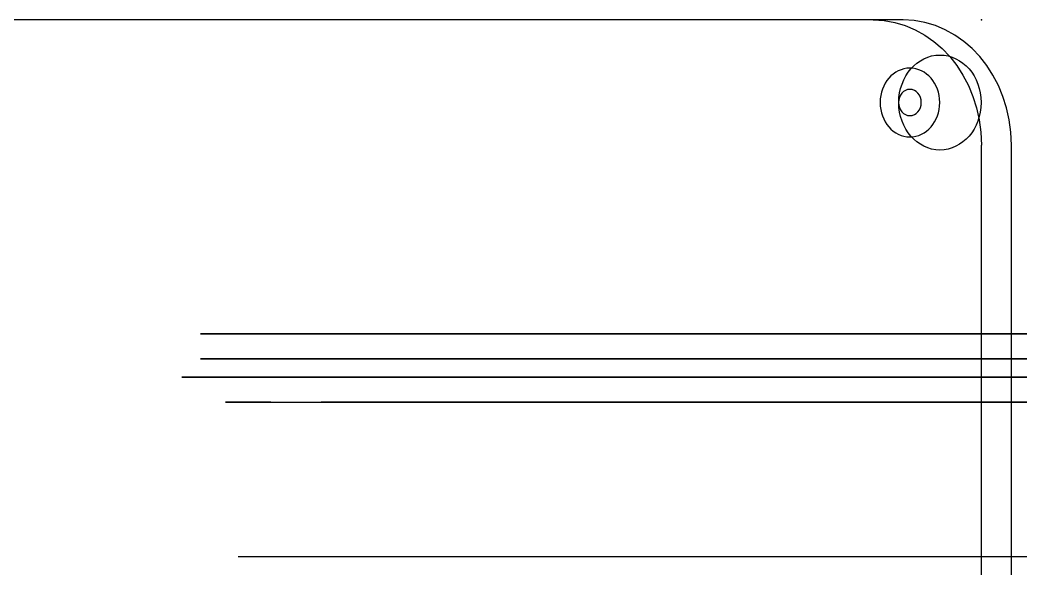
# Model space of a CAD drawing. Header units: centimetres. Extents: x -5.8 to 12.4, y -3.2 to 8.
# Drawn here: x -1.74 to 6.26, y 3.6 to 7.99 of the extents above; entities that cross this region are included whole.
import ezdxf

# ---------------------------------------------------------------- set-up
doc = ezdxf.new("R2010")
doc.units = ezdxf.units.CM
doc.header["$MEASUREMENT"] = 0
for name, color, linetype in [('2 - Base_Base Skirt XY', 7, 'Continuous'), ('2 - Base_Panel', 7, 'Continuous'), ('2 - Base_Sketch21', 7, 'Continuous'), ('2 - Base_Sketch24', 7, 'Continuous'), ('2 - Base_Sketch35', 7, 'Continuous'), ('2 - Base_SP_Mount_Cut', 7, 'Continuous'), ('2 - Base_Top Case Holes', 7, 'Continuous'), ('200 Medium Solar Panel v4_Sketch1', 7, 'Continuous'), ('Standalone Biodiversity Tool v97_Cover Base', 7, 'Continuous'), ('Standalone Biodiversity Tool v97_Sketch14', 7, 'Continuous'), ('Standalone Biodiversity Tool v97_Skirt', 7, 'Continuous')]:
    doc.layers.add(name, color=color, linetype=linetype)

# ---------------------------------------------------------------- blocks, each defined once
blk = doc.blocks.new('2-Base')
at = {"layer": '2 - Base_Base Skirt XY'}
blk.add_line((0, 3.7, -0.35), (11.2442, 3.7, -0.35), dxfattribs=at)
at = {"layer": '2 - Base_Panel'}
for p, q in [((5.314, 7.9911, -4.6721), (-4.7319, 7.9911, 1.1279)), ((6.18, -2.2089, -5.1721), (6.18, 6.9911, -5.1721))]:
    blk.add_line(p, q, dxfattribs=at)
at = {"layer": '2 - Base_Panel', "extrusion": (0.5, 4.68906e-15, 0.866025)}
blk.add_circle((7.3311, -7.278, -1.3891), 0.38, dxfattribs=at)
blk.add_arc((6.9911, -6.938, -1.3891), 1, 270, 360, dxfattribs=at)
at = {"layer": '2 - Base_Sketch21'}
for p, q in [((5.314, 7.9911, -4.6721), (-4.7319, 7.9911, 1.1279)), ((6.18, -2.2089, -5.1721), (6.18, 6.9911, -5.1721))]:
    blk.add_line(p, q, dxfattribs=at)
at = {"layer": '2 - Base_Sketch21', "extrusion": (0.5, 4.68906e-15, 0.866025)}
blk.add_circle((7.3311, -7.278, -1.3891), 0.38, dxfattribs=at)
blk.add_arc((6.9911, -6.938, -1.3891), 1, 270, 360, dxfattribs=at)
at = {"layer": '2 - Base_Sketch24'}
for p, q in [((-0.3, 5.2821, -0.05), (-0.3, 5.2821, 3.6428)), ((-0.1, 5.2821, 3.6428), (-0.1, 5.2821, -0.05)), ((0, 5.2821, -0.15), (11.2442, 5.2821, -0.15)), ((11.2442, 5.2821, 3.7428), (0, 5.2821, 3.7428)), ((11.2442, 5.2821, -0.35), (0, 5.2821, -0.35)), ((0, 5.2821, 3.9428), (11.2442, 5.2821, 3.9428))]:
    blk.add_line(p, q, dxfattribs=at)
at = {"layer": '2 - Base_Sketch24', "extrusion": (0, 1, 0)}
for centre, radius, start, end in [((0, 3.6428, 5.2821), 0.3, 360, 90), ((0, -0.05, 5.2821), 0.3, 270, 0), ((0, 3.6428, 5.2821), 0.1, 360, 90), ((0, -0.05, 5.2821), 0.1, 270, 0)]:
    blk.add_arc(centre, radius, start, end, dxfattribs=at)
at = {"layer": '2 - Base_Sketch24'}
blk.add_point((0, 5.2821), dxfattribs=at)
at = {"layer": '2 - Base_Sketch35'}
for p, q in [((-0.1, 5.2821, 3.1441), (-0.1, 5.2821, -0.05)), ((-0.1, 5.2821, 3.6428), (-0.1, 5.2821, 3.4822)), ((11.2442, 5.2821, 3.7428), (0, 5.2821, 3.7428)), ((0, 5.2821, -0.15), (11.2442, 5.2821, -0.15)), ((0.6625, 5.2821, 3.3132), (0.6625, 5.2821, 3.7428))]:
    blk.add_line(p, q, dxfattribs=at)
at = {"layer": '2 - Base_Sketch35', "extrusion": (0, -1, 0)}
for centre, radius, start, end in [((0.2625, 3.3132, -5.2821), 0.4, 204.99687, 155.00313), ((0, 3.6428, -5.2821), 0.1, 90, 180), ((0, -0.05, -5.2821), 0.1, 180, 270)]:
    blk.add_arc(centre, radius, start, end, dxfattribs=at)
at = {"layer": '2 - Base_Sketch35'}
blk.add_point((0, 5.2821), dxfattribs=at)
at = {"layer": '2 - Base_SP_Mount_Cut'}
for p, q in [((5.314, 7.9911, -4.6721), (-4.7319, 7.9911, 1.1279)), ((6.18, -2.2089, -5.1721), (6.18, 6.9911, -5.1721))]:
    blk.add_line(p, q, dxfattribs=at)
at = {"layer": '2 - Base_SP_Mount_Cut', "extrusion": (0.5, 4.68906e-15, 0.866025)}
blk.add_circle((7.3311, -7.278, -1.3891), 0.38, dxfattribs=at)
blk.add_arc((6.9911, -6.938, -1.3891), 1, 270, 360, dxfattribs=at)
at = {"layer": '2 - Base_Top Case Holes'}
for p, q in [((-0.3, 5.4821, -0.05), (-0.3, 5.4821, 3.6428)), ((11.2442, 5.4821, -0.35), (0, 5.4821, -0.35)), ((0, 5.4821, 3.9428), (11.2442, 5.4821, 3.9428))]:
    blk.add_line(p, q, dxfattribs=at)
at = {"layer": '2 - Base_Top Case Holes', "extrusion": (0, 1, 0)}
for radius in [0.4, 0.25, 0.23, 0.15]:
    blk.add_circle((-0.2625, 3.3132, 5.4821), radius, dxfattribs=at)
for centre, start, end in [((0, 3.6428, 5.4821), 360, 90), ((0, -0.05, 5.4821), 270, 0)]:
    blk.add_arc(centre, 0.3, start, end, dxfattribs=at)
at = {"layer": '2 - Base_Top Case Holes'}
blk.add_point((0, 5.4821), dxfattribs=at)
blk = doc.blocks.new('200MediumSolarPanelv4')
at = {"layer": '200 Medium Solar Panel v4_Sketch1'}
for p, q in [((0, 0, 12.6), (0, 0, 1)), ((10.2, 0, 13.6), (1, 0, 13.6))]:
    blk.add_line(p, q, dxfattribs=at)
at = {"layer": '200 Medium Solar Panel v4_Sketch1', "extrusion": (0, 1, 0)}
for radius in [0.275, 0.105]:
    blk.add_circle((-0.66, 12.94), radius, dxfattribs=at)
blk.add_arc((-1, 12.6), 1, 0, 90, dxfattribs=at)
at = {"layer": '200 Medium Solar Panel v4_Sketch1'}
blk.add_point((0, 0, 13.6), dxfattribs=at)

msp = doc.modelspace()

# ---------------------------------------------------------------- linework, layer by layer
at = {"layer": 'Standalone Biodiversity Tool v97_Cover Base'}
for p, q in [((-0.3, 5.1334, -0.05), (-0.3, 5.1334, 3.6428)), ((-0.3, 5.1334, 3.6428), (-0.3, 5.1334, -0.05)), ((-0.1, 5.1334, 3.0132), (-0.1, 5.1334, 3.6428)), ((0.2625, 5.1334, 3.0132), (-0.1, 5.1334, 3.0132)), ((0.2625, 5.1334, 2.9132), (-0.1, 5.1334, 2.9132)), ((-0.1, 5.1334, 3.6428), (-0.1, 5.1334, -0.05)), ((0, 5.1334, 3.7428), (0.5625, 5.1334, 3.7428)), ((0, 5.1334, 3.9428), (8.1669, 5.1334, 3.9428)), ((0, 5.1334, -0.15), (0.6, 5.1334, -0.15)), ((0.8, 5.1334, -0.35), (0, 5.1334, -0.35)), ((7.9669, 5.1334, 3.7428), (0, 5.1334, 3.7428)), ((7.9669, 5.1334, 3.7428), (0, 5.1334, 3.7428)), ((11.6442, 5.1334, 3.9428), (0, 5.1334, 3.9428)), ((0, 5.1334, -0.35), (11.6442, 5.1334, -0.35)), ((0.5625, 5.1334, 3.7428), (0.5625, 5.1334, 3.3132)), ((0.6, 5.1334, -0.15), (2.5472, 5.1334, -0.15)), ((0.8, 5.1334, -0.35), (0.6, 5.1334, -0.15)), ((0.6, 5.1334, -0.15), (0.8, 5.1334, -0.35)), ((0.6625, 5.1334, 3.7428), (0.6625, 5.1334, 3.3132)), ((2.5472, 5.1334, -0.35), (0.8, 5.1334, -0.35)), ((3.4472, 5.1334, -0.15), (2.5472, 5.1334, -0.15)), ((2.5472, 5.1334, -0.15), (2.5472, 5.1334, -0.35)), ((2.5472, 5.1334, -0.35), (3.4472, 5.1334, -0.35)), ((2.5472, 5.1334, -0.15), (2.5472, 5.1334, -0.35)), ((2.5872, 5.1334, -0.35), (2.5872, 5.1334, -0.15)), ((3.4072, 5.1334, -0.35), (2.5872, 5.1334, -0.35)), ((2.5872, 5.1334, -0.15), (3.4072, 5.1334, -0.15)), ((3.4072, 5.1334, -0.15), (3.4072, 5.1334, -0.35)), ((3.4472, 5.1334, -0.35), (3.4472, 5.1334, -0.15)), ((11.6442, 5.1334, -0.35), (3.4472, 5.1334, -0.35)), ((3.4472, 5.1334, -0.35), (3.4472, 5.1334, -0.15)), ((3.4472, 5.1334, -0.15), (4.2684, 5.1334, -0.15)), ((4.2684, 5.1334, -0.1531), (4.4684, 5.1334, -0.1531)), ((4.2684, 5.1334, -0.15), (4.2684, 5.1334, -0.1531)), ((4.4684, 5.1334, -0.15), (7.7669, 5.1334, -0.15)), ((4.4684, 5.1334, -0.1531), (4.4684, 5.1334, -0.15))]:
    msp.add_line(p, q, dxfattribs=at)
at = {"layer": 'Standalone Biodiversity Tool v97_Cover Base', "extrusion": (0, 1, 0)}
for radius in [0.255, 0.155, 0.125]:
    msp.add_circle((-0.2625, 3.3132, 5.1334), radius, dxfattribs=at)
for centre, radius, start, end in [((0, 3.6428, 5.1334), 0.3, 360, 90), ((0, -0.05, 5.1334), 0.3, 270, 0), ((0, -0.05, 5.1334), 0.3, 270, 0), ((0, 3.6428, 5.1334), 0.3, 360, 90), ((0, 3.6428, 5.1334), 0.1, 360, 90), ((0, 3.6428, 5.1334), 0.1, 360, 90), ((0, -0.05, 5.1334), 0.1, 270, 0), ((-0.2625, 3.3132, 5.1334), 0.4, 180, 270), ((-0.2625, 3.3132, 5.1334), 0.3, 180, 270)]:
    msp.add_arc(centre, radius, start, end, dxfattribs=at)
at = {"layer": 'Standalone Biodiversity Tool v97_Cover Base'}
msp.add_point((3.9335, 5.1334, 1.7964), dxfattribs=at)
at = {"layer": 'Standalone Biodiversity Tool v97_Sketch14'}
for p, q in [((-0.1, 4.9334, 2.9132), (-0.1, 4.9334, -0.05)), ((0.2625, 4.9334, 2.9132), (-0.1, 4.9334, 2.9132)), ((0, 4.9334, -0.15), (4.2684, 4.9334, -0.15)), ((10.531, 4.9334, 3.7428), (0.6625, 4.9334, 3.7428)), ((0.6625, 4.9334, 3.7428), (0.6625, 4.9334, 3.3132)), ((4.2684, 4.9334, -0.15), (4.2684, 4.9334, -0.1531)), ((4.2684, 4.9334, -0.1531), (4.4684, 4.9334, -0.1531)), ((4.4684, 4.9334, -0.15), (10.531, 4.9334, -0.15)), ((4.4684, 4.9334, -0.1531), (4.4684, 4.9334, -0.15))]:
    msp.add_line(p, q, dxfattribs=at)
at = {"layer": 'Standalone Biodiversity Tool v97_Sketch14', "extrusion": (0, -1, 0)}
for centre, radius, start, end in [((0, -0.05, -4.9334), 0.1, 180, 270), ((0.2625, 3.3132, -4.9334), 0.4, 270, 360)]:
    msp.add_arc(centre, radius, start, end, dxfattribs=at)
at = {"layer": 'Standalone Biodiversity Tool v97_Sketch14'}
msp.add_point((0, 4.9334), dxfattribs=at)
at = {"layer": 'Standalone Biodiversity Tool v97_Skirt'}
for p, q in [((-0.45, 5.1334, -0.05), (-0.45, 5.1334, 3.6428)), ((-0.3, 5.1334, 3.6428), (-0.3, 5.1334, -0.05)), ((-0.3, 5.1334, -0.05), (-0.3, 5.1334, 3.6428)), ((-0.1, 5.1334, -0.05), (-0.1, 5.1334, 3.6428)), ((-0.09, 5.1334, -0.05), (-0.09, 5.1334, 3.6428)), ((11.6442, 5.1334, 3.9428), (0, 5.1334, 3.9428)), ((0, 5.1334, 3.9428), (8.1669, 5.1334, 3.9428)), ((0, 5.1334, -0.35), (11.6442, 5.1334, -0.35)), ((0, 5.1334, -0.5), (11.6442, 5.1334, -0.5)), ((0.8, 5.1334, -0.35), (0, 5.1334, -0.35)), ((0, 5.1334, 3.7428), (4.2684, 5.1334, 3.7428)), ((4.2684, 5.1334, -0.15), (0, 5.1334, -0.15)), ((11.6442, 5.1334, 4.0928), (0, 5.1334, 4.0928)), ((4.2584, 5.1334, -0.14), (0, 5.1334, -0.14)), ((0, 5.1334, 3.7328), (4.2584, 5.1334, 3.7328)), ((4.1584, 5.1334, -0.04), (0.01, 5.1334, -0.04)), ((0.01, 5.1334, 3.6328), (4.1584, 5.1334, 3.6328)), ((0.01, 5.1334, -0.04), (0.01, 5.1334, 3.6328)), ((0.6, 5.1334, -0.15), (0.6, 5.1334, -0.04)), ((0.6, 5.1334, -0.15), (0.8, 5.1334, -0.35)), ((0.8, 5.1334, -0.35), (0.8, 5.1334, -0.5)), ((2.5472, 5.1334, -0.35), (0.8, 5.1334, -0.35)), ((2.4472, 5.1334, -0.15), (2.4472, 5.1334, -0.04)), ((2.5472, 5.1334, -0.35), (2.5872, 5.1334, -0.35)), ((2.5472, 5.1334, -0.35), (2.5472, 5.1334, -0.5)), ((2.5472, 5.1334, -0.15), (2.5472, 5.1334, -0.35)), ((3.4072, 5.1334, -0.35), (2.5872, 5.1334, -0.35)), ((3.4072, 5.1334, -0.35), (3.4472, 5.1334, -0.35)), ((11.6442, 5.1334, -0.35), (3.4472, 5.1334, -0.35)), ((3.4472, 5.1334, -0.35), (3.4472, 5.1334, -0.5)), ((3.4472, 5.1334, -0.35), (3.4472, 5.1334, -0.15)), ((3.5472, 5.1334, -0.15), (3.5472, 5.1334, -0.04)), ((4.5784, 5.1334, 0.0053), (4.1584, 5.1334, 0.0053)), ((4.1584, 5.1334, 3.6328), (4.1584, 5.1334, 3.5802)), ((4.1584, 5.1334, 3.5802), (4.5784, 5.1334, 3.5802)), ((4.1584, 5.1334, 0.0053), (4.1584, 5.1334, -0.04)), ((4.1584, 5.1334, 3.6328), (4.1584, 5.1334, 3.7428)), ((4.1584, 5.1334, -0.04), (4.1584, 5.1334, -0.15)), ((4.2584, 5.1334, 3.6802), (4.4784, 5.1334, 3.6802)), ((4.4784, 5.1334, -0.0947), (4.2584, 5.1334, -0.0947)), ((4.2584, 5.1334, -0.0947), (4.2584, 5.1334, -0.14)), ((4.2584, 5.1334, 3.7328), (4.2584, 5.1334, 3.6802)), ((4.4684, 5.1334, -0.1047), (4.2684, 5.1334, -0.1047)), ((4.2684, 5.1334, -0.1047), (4.2684, 5.1334, -0.15)), ((4.2684, 5.1334, 3.7428), (4.2684, 5.1334, 3.6902)), ((4.2684, 5.1334, 3.6902), (4.4684, 5.1334, 3.6902)), ((4.4684, 5.1334, -0.15), (4.4684, 5.1334, -0.1047)), ((7.7669, 5.1334, -0.15), (4.4684, 5.1334, -0.15)), ((4.4684, 5.1334, 3.7428), (7.7669, 5.1334, 3.7428)), ((4.4684, 5.1334, 3.6902), (4.4684, 5.1334, 3.7428)), ((7.7569, 5.1334, -0.14), (4.4784, 5.1334, -0.14)), ((4.4784, 5.1334, -0.14), (4.4784, 5.1334, -0.0947)), ((4.4784, 5.1334, 3.7328), (7.7569, 5.1334, 3.7328)), ((4.4784, 5.1334, 3.6802), (4.4784, 5.1334, 3.7328)), ((7.6569, 5.1334, -0.04), (4.5784, 5.1334, -0.04)), ((4.5784, 5.1334, 3.5802), (4.5784, 5.1334, 3.6328)), ((4.5784, 5.1334, 3.6328), (7.6569, 5.1334, 3.6328)), ((4.5784, 5.1334, -0.04), (4.5784, 5.1334, 0.0053)), ((4.5784, 5.1334, 3.6328), (4.5784, 5.1334, 3.7428)), ((4.5784, 5.1334, -0.04), (4.5784, 5.1334, -0.15))]:
    msp.add_line(p, q, dxfattribs=at)
at = {"layer": 'Standalone Biodiversity Tool v97_Skirt', "extrusion": (0, 1, 0)}
for centre, radius, start, end in [((0, 3.6428, 5.1334), 0.45, 360, 90), ((0, -0.05, 5.1334), 0.45, 270, 0), ((0, 3.6428, 5.1334), 0.3, 360, 90), ((0, -0.05, 5.1334), 0.3, 270, 0), ((0, -0.05, 5.1334), 0.3, 270, 0), ((0, 3.6428, 5.1334), 0.3, 360, 90), ((0, -0.05, 5.1334), 0.1, 270, 0), ((0, 3.6428, 5.1334), 0.1, 360, 90), ((0, 3.6428, 5.1334), 0.09, 360, 90), ((0, -0.05, 5.1334), 0.09, 270, 0)]:
    msp.add_arc(centre, radius, start, end, dxfattribs=at)
at = {"layer": 'Standalone Biodiversity Tool v97_Skirt'}
msp.add_point((3.9335, 5.1334, 1.7964), dxfattribs=at)

# ---------------------------------------------------------------- block references
at = {"extrusion": (0.866025, -5.54956e-15, 0.5), "rotation": 180}
msp.add_blockref('200MediumSolarPanelv4', (7.9911, 4.9806, -3.8656), dxfattribs=at)
msp.add_blockref('2-Base', (0, 0))

doc.saveas('drawing.dxf')
